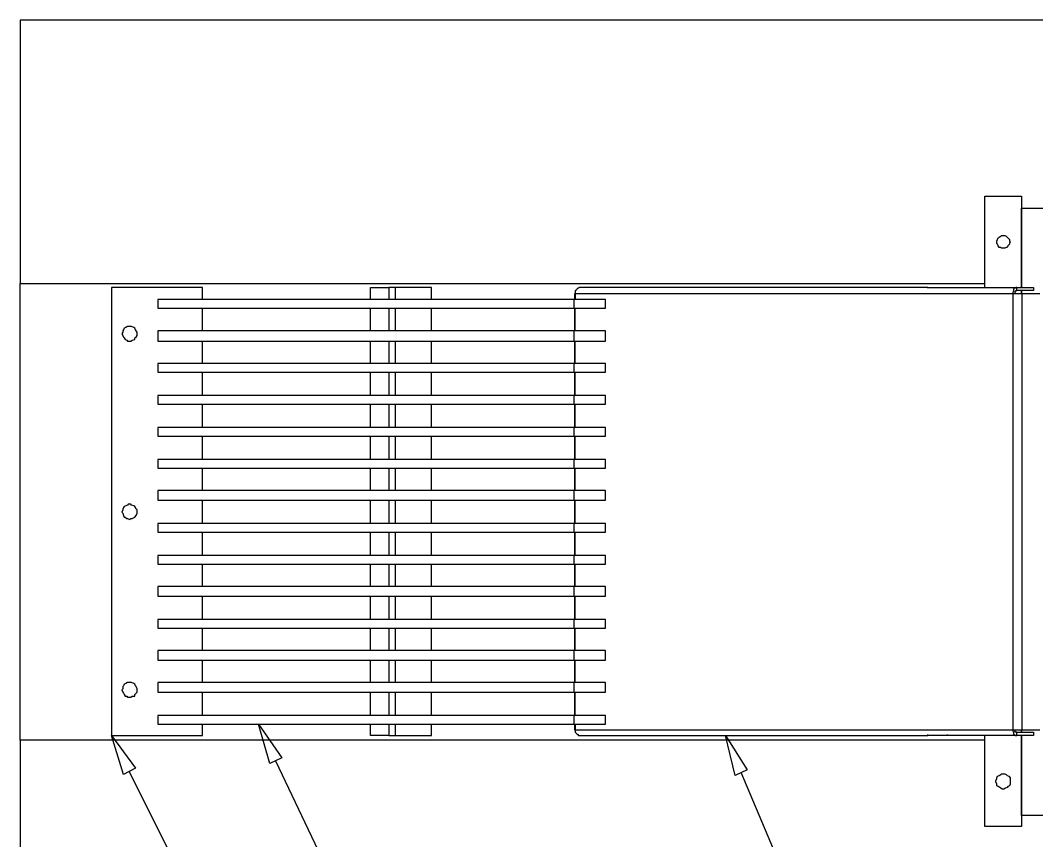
# Model space of a CAD drawing. Extents: x 0.2 to 11.6, y 0.3 to 16.2.
# Drawn here: x 2.112 to 4.23, y 12.216 to 13.925 of the extents above; entities that cross this region are included whole.
import ezdxf

# ---------------------------------------------------------------- set-up
doc = ezdxf.new("R2010")
doc.units = 0
doc.header["$MEASUREMENT"] = 0

msp = doc.modelspace()

# ---------------------------------------------------------------- linework, layer by layer
at = {"color": 0}
for p, q in [((5.34668, 13.925), (2.11165, 13.925)), ((2.11165, 13.925), (2.11165, 13.3767)), ((4.12169, 13.3683), (4.12169, 13.5583)), ((4.12169, 13.5583), (4.19835, 13.5583)), ((4.19835, 13.5583), (4.19835, 13.3683)), ((4.19835, 13.3683), (4.19835, 13.5333)), ((4.19835, 13.5333), (4.57835, 13.5333)), ((4.15001, 13.4717), (4.15169, 13.4733)), ((4.15169, 13.4733), (4.155, 13.475)), ((4.155, 13.475), (4.15668, 13.4767)), ((4.15668, 13.4767), (4.16168, 13.4767)), ((4.16168, 13.4767), (4.16336, 13.4767)), ((4.16168, 13.4767), (4.16168, 13.4767)), ((4.16336, 13.4767), (4.16667, 13.475)), ((4.16667, 13.475), (4.16835, 13.4733)), ((4.16835, 13.4733), (4.16997, 13.4717)), ((4.14665, 13.465), (4.14833, 13.4683)), ((4.14665, 13.4633), (4.14665, 13.465)), ((4.14665, 13.46), (4.14665, 13.4633)), ((4.14833, 13.4583), (4.14665, 13.46)), ((4.14833, 13.4683), (4.15001, 13.4717)), ((4.15001, 13.455), (4.14833, 13.4583)), ((4.15169, 13.4517), (4.15001, 13.455)), ((4.155, 13.4517), (4.15169, 13.4517)), ((4.15668, 13.45), (4.155, 13.4517)), ((4.16667, 13.4517), (4.16336, 13.45)), ((4.16835, 13.4517), (4.16667, 13.4517)), ((4.16997, 13.455), (4.16835, 13.4517)), ((4.16997, 13.4717), (4.17333, 13.4683)), ((4.17333, 13.4583), (4.16997, 13.455)), ((4.17333, 13.4683), (4.17333, 13.465)), ((4.17333, 13.465), (4.17503, 13.4633)), ((4.17503, 13.4633), (4.17333, 13.46)), ((4.17333, 13.46), (4.17333, 13.4583)), ((4.16168, 13.45), (4.15668, 13.45)), ((4.16336, 13.45), (4.16168, 13.45)), ((2.11165, 13.3767), (4.12169, 13.3767)), ((2.11165, 12.425), (2.11165, 13.3767)), ((2.49164, 13.3683), (2.30165, 13.3683)), ((2.30165, 13.3683), (2.30165, 12.435)), ((2.49164, 13.3433), (2.49164, 13.3683)), ((2.84169, 13.3433), (2.84169, 13.3683)), ((2.84169, 13.3683), (2.87999, 13.3683)), ((2.88167, 13.3683), (2.87999, 13.3683)), ((2.87999, 13.3683), (2.87999, 13.3433)), ((2.88336, 13.3683), (2.88167, 13.3683)), ((2.88499, 13.3683), (2.88336, 13.3683)), ((2.88667, 13.3683), (2.88499, 13.3683)), ((2.88835, 13.3683), (2.88667, 13.3683)), ((2.88997, 13.3683), (2.88835, 13.3683)), ((2.89333, 13.3683), (2.88997, 13.3683)), ((2.96832, 13.3683), (2.89333, 13.3683)), ((2.89333, 13.3433), (2.89333, 13.3683)), ((2.96832, 13.3433), (2.96832, 13.3683)), ((3.27669, 13.3683), (3.27501, 13.3666)), ((3.27832, 13.3683), (3.27669, 13.3683)), ((4.00331, 13.3683), (3.27832, 13.3683)), ((4.00331, 13.3666), (4.00331, 13.3683)), ((4.00331, 13.3683), (4.04335, 13.3683)), ((4.04335, 13.3683), (4.04497, 13.3683)), ((4.04335, 13.3683), (4.04335, 13.3666)), ((4.04497, 13.3683), (4.04665, 13.3683)), ((4.04665, 13.3683), (4.04833, 13.3683)), ((4.04833, 13.3683), (4.05003, 13.3683)), ((4.05003, 13.3683), (4.05165, 13.3683)), ((4.05165, 13.3683), (4.05333, 13.3683)), ((4.05333, 13.3683), (4.18832, 13.3683)), ((4.18668, 13.3683), (4.185, 13.3666)), ((4.18832, 13.3683), (4.18668, 13.3683)), ((4.18832, 13.3617), (4.18832, 13.3683)), ((4.18832, 13.3683), (4.22331, 13.3683)), ((4.22331, 13.3683), (4.22331, 13.3617)), ((3.26833, 13.355), (3.26665, 13.355)), ((3.26665, 13.355), (3.26665, 13.3433)), ((3.27001, 13.3617), (3.26833, 13.3617)), ((3.26833, 13.3617), (3.26833, 13.3583)), ((3.26833, 13.3583), (3.26833, 13.355)), ((4.18001, 13.355), (3.26833, 13.355)), ((3.26833, 13.355), (3.26833, 13.3433)), ((3.27165, 13.365), (3.27001, 13.3617)), ((3.27333, 13.3666), (3.27165, 13.365)), ((3.27501, 13.3666), (3.27333, 13.3666)), ((4.18164, 13.36), (4.18001, 13.3583)), ((4.18001, 13.3583), (4.18001, 13.3567)), ((4.18001, 13.3567), (4.18001, 13.355)), ((4.18164, 13.355), (4.18001, 13.355)), ((4.18001, 13.355), (4.18001, 12.4467)), ((4.18332, 13.3666), (4.18164, 13.365)), ((4.18164, 13.365), (4.18164, 13.3633)), ((4.18164, 13.3633), (4.18164, 13.3617)), ((4.18164, 13.3617), (4.18164, 13.36)), ((4.185, 13.355), (4.18164, 13.355)), ((4.185, 13.3666), (4.18332, 13.3666)), ((4.185, 13.3583), (4.185, 13.36)), ((4.185, 13.36), (4.18668, 13.36)), ((4.185, 13.3567), (4.185, 13.3583)), ((4.185, 13.355), (4.185, 13.3567)), ((4.18832, 13.355), (4.185, 13.355)), ((4.18668, 13.36), (4.18668, 13.3617)), ((4.18668, 13.3617), (4.18832, 13.3617)), ((4.22331, 13.3617), (4.18832, 13.3617)), ((4.19, 13.355), (4.18832, 13.355)), ((4.19336, 13.355), (4.19, 13.355)), ((4.19499, 13.355), (4.19336, 13.355)), ((4.19835, 13.355), (4.19499, 13.355)), ((4.19835, 13.355), (4.19835, 13.3617)), ((4.19835, 13.3617), (4.19835, 13.355)), ((4.19835, 13.355), (4.19835, 13.355)), ((4.19997, 13.355), (4.19835, 13.355)), ((4.19997, 12.4467), (4.19997, 13.355)), ((4.19997, 13.355), (4.19997, 13.355)), ((4.23665, 13.355), (4.19997, 13.355)), ((3.26497, 13.3433), (2.39833, 13.3433)), ((2.39833, 13.3433), (2.39833, 13.325)), ((2.39833, 13.325), (3.26497, 13.325)), ((2.49164, 13.2783), (2.49164, 13.325)), ((2.84169, 13.2783), (2.84169, 13.325)), ((2.87999, 13.325), (2.87999, 13.2783)), ((2.89333, 13.2783), (2.89333, 13.325)), ((2.96832, 13.2783), (2.96832, 13.325)), ((3.33165, 13.3433), (3.26497, 13.3433)), ((3.26497, 13.3433), (3.26497, 13.325)), ((3.26497, 13.325), (3.33165, 13.325)), ((3.26665, 13.325), (3.26665, 13.2783)), ((3.26833, 13.2783), (3.26833, 13.325)), ((3.33165, 13.325), (3.33165, 13.3433)), ((3.33165, 13.3433), (3.33165, 13.3433)), ((2.32835, 13.2833), (2.32667, 13.28)), ((2.33165, 13.285), (2.32835, 13.2833)), ((2.33501, 13.2867), (2.33165, 13.285)), ((2.33664, 13.2867), (2.33501, 13.2867)), ((2.34169, 13.2867), (2.33664, 13.2867)), ((2.34332, 13.2867), (2.34169, 13.2867)), ((2.34831, 13.285), (2.34332, 13.2867)), ((2.34999, 13.2833), (2.34831, 13.285)), ((2.35167, 13.28), (2.34999, 13.2833)), ((2.32497, 13.275), (2.32335, 13.2717)), ((2.32335, 13.2717), (2.32497, 13.2683)), ((2.32667, 13.28), (2.32497, 13.2783)), ((2.32497, 13.2783), (2.32497, 13.275)), ((2.32497, 13.2683), (2.32667, 13.265)), ((2.32667, 13.265), (2.32835, 13.2633)), ((2.32835, 13.2633), (2.33003, 13.26)), ((2.34999, 13.2633), (2.35335, 13.265)), ((2.34999, 13.26), (2.34999, 13.2633)), ((2.35335, 13.2783), (2.35167, 13.28)), ((2.35499, 13.275), (2.35335, 13.2783)), ((2.35335, 13.265), (2.35499, 13.2683)), ((2.35499, 13.2717), (2.35499, 13.275)), ((2.35499, 13.2683), (2.35499, 13.2717)), ((3.26497, 13.2783), (2.39833, 13.2783)), ((2.39833, 13.2783), (2.39833, 13.2567)), ((3.33165, 13.2783), (3.26497, 13.2783)), ((3.26497, 13.2783), (3.26497, 13.2567)), ((3.33165, 13.2567), (3.33165, 13.2783)), ((2.33003, 13.26), (2.33333, 13.2584)), ((2.33333, 13.2584), (2.33501, 13.2567)), ((2.33501, 13.2567), (2.34, 13.2567)), ((2.34, 13.2567), (2.34169, 13.2567)), ((2.34, 13.2567), (2.34, 13.2567)), ((2.34169, 13.2567), (2.345, 13.2584)), ((2.345, 13.2584), (2.34999, 13.26)), ((2.39833, 13.2567), (3.26497, 13.2567)), ((2.49164, 13.21), (2.49164, 13.2567)), ((2.84169, 13.21), (2.84169, 13.2567)), ((2.87999, 13.2567), (2.87999, 13.21)), ((2.89333, 13.21), (2.89333, 13.2567)), ((2.96832, 13.21), (2.96832, 13.2567)), ((3.26497, 13.2567), (3.33165, 13.2567)), ((3.26665, 13.2567), (3.26665, 13.21)), ((3.26833, 13.21), (3.26833, 13.2567)), ((3.33165, 13.2567), (3.33165, 13.2567)), ((3.26497, 13.21), (2.39833, 13.21)), ((2.39833, 13.21), (2.39833, 13.1917)), ((3.33165, 13.21), (3.26497, 13.21)), ((3.26497, 13.21), (3.26497, 13.1917)), ((3.33165, 13.1917), (3.33165, 13.21)), ((3.33165, 13.21), (3.33165, 13.21)), ((2.39833, 13.1917), (3.26497, 13.1917)), ((2.49164, 13.1433), (2.49164, 13.1917)), ((2.84169, 13.1433), (2.84169, 13.1917)), ((2.87999, 13.1917), (2.87999, 13.1433)), ((2.89333, 13.1433), (2.89333, 13.1917)), ((2.96832, 13.1433), (2.96832, 13.1917)), ((3.26497, 13.1917), (3.33165, 13.1917)), ((3.26665, 13.1917), (3.26665, 13.1433)), ((3.26833, 13.1433), (3.26833, 13.1917)), ((3.26497, 13.1433), (2.39833, 13.1433)), ((2.39833, 13.1433), (2.39833, 13.125)), ((3.33165, 13.1433), (3.26497, 13.1433)), ((3.26497, 13.1433), (3.26497, 13.125)), ((3.33165, 13.125), (3.33165, 13.1433)), ((3.33165, 13.1433), (3.33165, 13.1433)), ((2.39833, 13.125), (3.26497, 13.125)), ((2.49164, 13.0767), (2.49164, 13.125)), ((2.84169, 13.0767), (2.84169, 13.125)), ((2.87999, 13.125), (2.87999, 13.0767)), ((2.89333, 13.0767), (2.89333, 13.125)), ((2.96832, 13.0767), (2.96832, 13.125)), ((3.26497, 13.125), (3.33165, 13.125)), ((3.26665, 13.125), (3.26665, 13.0767)), ((3.26833, 13.0767), (3.26833, 13.125)), ((3.26497, 13.0767), (2.39833, 13.0767)), ((2.39833, 13.0767), (2.39833, 13.0583)), ((3.33165, 13.0767), (3.26497, 13.0767)), ((3.26497, 13.0767), (3.26497, 13.0583)), ((3.33165, 13.0583), (3.33165, 13.0767)), ((3.33165, 13.0767), (3.33165, 13.0767)), ((2.39833, 13.0583), (3.26497, 13.0583)), ((2.49164, 13.01), (2.49164, 13.0583)), ((2.84169, 13.01), (2.84169, 13.0583)), ((2.87999, 13.0583), (2.87999, 13.01)), ((2.89333, 13.01), (2.89333, 13.0583)), ((2.96832, 13.01), (2.96832, 13.0583)), ((3.26497, 13.0583), (3.33165, 13.0583)), ((3.26665, 13.0583), (3.26665, 13.01)), ((3.26833, 13.01), (3.26833, 13.0583)), ((3.26497, 13.01), (2.39833, 13.01)), ((2.39833, 13.01), (2.39833, 12.9916)), ((3.33165, 13.01), (3.26497, 13.01)), ((3.26497, 13.01), (3.26497, 12.9916)), ((3.33165, 12.9916), (3.33165, 13.01)), ((3.33165, 13.01), (3.33165, 13.01)), ((2.39833, 12.9916), (3.26497, 12.9916)), ((2.49164, 12.945), (2.49164, 12.9916)), ((2.84169, 12.945), (2.84169, 12.9916)), ((2.87999, 12.9916), (2.87999, 12.945)), ((2.89333, 12.945), (2.89333, 12.9916)), ((2.96832, 12.945), (2.96832, 12.9916)), ((3.26497, 12.9916), (3.33165, 12.9916)), ((3.26665, 12.9916), (3.26665, 12.945)), ((3.26833, 12.945), (3.26833, 12.9916)), ((3.26497, 12.945), (2.39833, 12.945)), ((2.39833, 12.945), (2.39833, 12.925)), ((3.33165, 12.945), (3.26497, 12.945)), ((3.26497, 12.945), (3.26497, 12.925)), ((3.33165, 12.925), (3.33165, 12.945)), ((3.33165, 12.945), (3.33165, 12.945)), ((2.39833, 12.925), (3.26497, 12.925)), ((2.49164, 12.8767), (2.49164, 12.925)), ((2.84169, 12.8767), (2.84169, 12.925)), ((2.87999, 12.925), (2.87999, 12.8767)), ((2.89333, 12.8767), (2.89333, 12.925)), ((2.96832, 12.8767), (2.96832, 12.925)), ((3.26497, 12.925), (3.33165, 12.925)), ((3.26665, 12.925), (3.26665, 12.8767)), ((3.26833, 12.8767), (3.26833, 12.925)), ((2.32497, 12.905), (2.32335, 12.9)), ((2.32667, 12.91), (2.32497, 12.9067)), ((2.32497, 12.9067), (2.32497, 12.905)), ((2.32835, 12.9117), (2.32667, 12.91)), ((2.33165, 12.9134), (2.32835, 12.9117)), ((2.33501, 12.915), (2.33165, 12.9134)), ((2.33664, 12.9167), (2.33501, 12.915)), ((2.34169, 12.9167), (2.33664, 12.9167)), ((2.34332, 12.915), (2.34169, 12.9167)), ((2.34831, 12.9134), (2.34332, 12.915)), ((2.34999, 12.9117), (2.34831, 12.9134)), ((2.35167, 12.91), (2.34999, 12.9117)), ((2.35335, 12.9067), (2.35167, 12.91)), ((2.35499, 12.905), (2.35335, 12.9067)), ((2.35499, 12.9), (2.35499, 12.905)), ((2.32335, 12.9), (2.32497, 12.8983)), ((2.32497, 12.8983), (2.32667, 12.8933)), ((2.32667, 12.8933), (2.32835, 12.89)), ((2.32835, 12.89), (2.33003, 12.89)), ((2.33003, 12.89), (2.33333, 12.8867)), ((2.33333, 12.8867), (2.33501, 12.8867)), ((2.33501, 12.8867), (2.34, 12.885)), ((2.34, 12.885), (2.34169, 12.8867)), ((2.34, 12.885), (2.34, 12.885)), ((2.34169, 12.8867), (2.345, 12.8867)), ((2.345, 12.8867), (2.34999, 12.89)), ((2.34999, 12.89), (2.35335, 12.8933)), ((2.35335, 12.8933), (2.35499, 12.8983)), ((2.35499, 12.8983), (2.35499, 12.9)), ((3.26497, 12.8767), (2.39833, 12.8767)), ((2.39833, 12.8767), (2.39833, 12.8583)), ((2.39833, 12.8583), (3.26497, 12.8583)), ((2.49164, 12.81), (2.49164, 12.8583)), ((2.84169, 12.81), (2.84169, 12.8583)), ((2.87999, 12.8583), (2.87999, 12.81)), ((2.89333, 12.81), (2.89333, 12.8583)), ((2.96832, 12.81), (2.96832, 12.8583)), ((3.33165, 12.8767), (3.26497, 12.8767)), ((3.26497, 12.8767), (3.26497, 12.8583)), ((3.26497, 12.8583), (3.33165, 12.8583)), ((3.26665, 12.8583), (3.26665, 12.81)), ((3.26833, 12.81), (3.26833, 12.8583)), ((3.33165, 12.8583), (3.33165, 12.8767)), ((3.33165, 12.8767), (3.33165, 12.8767)), ((3.26497, 12.81), (2.39833, 12.81)), ((2.39833, 12.81), (2.39833, 12.7917)), ((3.33165, 12.81), (3.26497, 12.81)), ((3.26497, 12.81), (3.26497, 12.7917)), ((3.33165, 12.7917), (3.33165, 12.81)), ((2.39833, 12.7917), (3.26497, 12.7917)), ((2.49164, 12.745), (2.49164, 12.7917)), ((2.84169, 12.745), (2.84169, 12.7917)), ((2.87999, 12.7917), (2.87999, 12.745)), ((2.89333, 12.745), (2.89333, 12.7917)), ((2.96832, 12.745), (2.96832, 12.7917)), ((3.26497, 12.7917), (3.33165, 12.7917)), ((3.26665, 12.7917), (3.26665, 12.745)), ((3.26833, 12.745), (3.26833, 12.7917)), ((3.33165, 12.7917), (3.33165, 12.7917)), ((3.26497, 12.745), (2.39833, 12.745)), ((2.39833, 12.745), (2.39833, 12.725)), ((3.33165, 12.745), (3.26497, 12.745)), ((3.26497, 12.745), (3.26497, 12.725)), ((3.33165, 12.725), (3.33165, 12.745)), ((3.33165, 12.745), (3.33165, 12.745)), ((2.39833, 12.725), (3.26497, 12.725)), ((2.49164, 12.6767), (2.49164, 12.725)), ((2.84169, 12.6767), (2.84169, 12.725)), ((2.87999, 12.725), (2.87999, 12.6767)), ((2.89333, 12.6767), (2.89333, 12.725)), ((2.96832, 12.6767), (2.96832, 12.725)), ((3.26497, 12.725), (3.33165, 12.725)), ((3.26665, 12.725), (3.26665, 12.6767)), ((3.26833, 12.6767), (3.26833, 12.725)), ((3.26497, 12.6767), (2.39833, 12.6767)), ((2.39833, 12.6767), (2.39833, 12.6583)), ((3.33165, 12.6767), (3.26497, 12.6767)), ((3.26497, 12.6767), (3.26497, 12.6583)), ((3.33165, 12.6583), (3.33165, 12.6767)), ((2.39833, 12.6583), (3.26497, 12.6583)), ((2.49164, 12.6117), (2.49164, 12.6583)), ((2.84169, 12.6117), (2.84169, 12.6583)), ((2.87999, 12.6583), (2.87999, 12.6117)), ((2.89333, 12.6117), (2.89333, 12.6583)), ((2.96832, 12.6117), (2.96832, 12.6583)), ((3.26497, 12.6583), (3.33165, 12.6583)), ((3.26665, 12.6583), (3.26665, 12.6117)), ((3.26833, 12.6117), (3.26833, 12.6583)), ((3.33165, 12.6583), (3.33165, 12.6583)), ((3.26497, 12.6117), (2.39833, 12.6117)), ((2.39833, 12.6117), (2.39833, 12.5917)), ((3.33165, 12.6117), (3.26497, 12.6117)), ((3.26497, 12.6117), (3.26497, 12.5917)), ((3.33165, 12.5917), (3.33165, 12.6117)), ((2.39833, 12.5917), (3.26497, 12.5917)), ((2.49164, 12.545), (2.49164, 12.5917)), ((2.84169, 12.545), (2.84169, 12.5917)), ((2.87999, 12.5917), (2.87999, 12.545)), ((2.89333, 12.545), (2.89333, 12.5917)), ((2.96832, 12.545), (2.96832, 12.5917)), ((3.26497, 12.5917), (3.33165, 12.5917)), ((3.26665, 12.5917), (3.26665, 12.545)), ((3.26833, 12.545), (3.26833, 12.5917)), ((3.33165, 12.5917), (3.33165, 12.5917)), ((2.32835, 12.5417), (2.32667, 12.5384)), ((2.33165, 12.5433), (2.32835, 12.5417)), ((2.33501, 12.545), (2.33165, 12.5433)), ((2.33664, 12.545), (2.33501, 12.545)), ((2.34169, 12.545), (2.33664, 12.545)), ((2.34332, 12.545), (2.34169, 12.545)), ((2.34831, 12.5433), (2.34332, 12.545)), ((2.34999, 12.5417), (2.34831, 12.5433)), ((2.35167, 12.5384), (2.34999, 12.5417)), ((3.26497, 12.545), (2.39833, 12.545)), ((2.39833, 12.545), (2.39833, 12.525)), ((3.33165, 12.545), (3.26497, 12.545)), ((3.26497, 12.545), (3.26497, 12.525)), ((3.33165, 12.525), (3.33165, 12.545)), ((3.33165, 12.545), (3.33165, 12.545)), ((2.32497, 12.5317), (2.32335, 12.53)), ((2.32335, 12.53), (2.32497, 12.525)), ((2.32667, 12.5384), (2.32497, 12.5367)), ((2.32497, 12.5367), (2.32497, 12.5317)), ((2.32497, 12.525), (2.32667, 12.5233)), ((2.32667, 12.5233), (2.32835, 12.52)), ((2.32835, 12.52), (2.33003, 12.5167)), ((2.34999, 12.52), (2.35335, 12.5233)), ((2.34999, 12.5167), (2.34999, 12.52)), ((2.35335, 12.5367), (2.35167, 12.5384)), ((2.35499, 12.5317), (2.35335, 12.5367)), ((2.35335, 12.5233), (2.35499, 12.525)), ((2.35499, 12.53), (2.35499, 12.5317)), ((2.35499, 12.525), (2.35499, 12.53)), ((2.39833, 12.525), (3.26497, 12.525)), ((2.49164, 12.4767), (2.49164, 12.525)), ((2.84169, 12.4767), (2.84169, 12.525)), ((2.87999, 12.525), (2.87999, 12.4767)), ((2.89333, 12.4767), (2.89333, 12.525)), ((2.96832, 12.4767), (2.96832, 12.525)), ((3.26497, 12.525), (3.33165, 12.525)), ((3.26665, 12.525), (3.26665, 12.4767)), ((3.26833, 12.4767), (3.26833, 12.525)), ((2.33003, 12.5167), (2.33333, 12.5167)), ((2.33333, 12.5167), (2.33501, 12.515)), ((2.33501, 12.515), (2.34, 12.515)), ((2.34, 12.515), (2.34169, 12.515)), ((2.34, 12.515), (2.34, 12.515)), ((2.34169, 12.515), (2.345, 12.5167)), ((2.345, 12.5167), (2.34999, 12.5167)), ((3.26497, 12.4767), (2.39833, 12.4767)), ((2.39833, 12.4767), (2.39833, 12.4583)), ((2.39833, 12.4583), (3.26497, 12.4583)), ((2.49164, 12.435), (2.49164, 12.4583)), ((2.63167, 12.3767), (2.60835, 12.4583)), ((2.60835, 12.4583), (2.65668, 12.3883)), ((2.84169, 12.435), (2.84169, 12.4583)), ((2.87999, 12.4583), (2.87999, 12.435)), ((2.89333, 12.435), (2.89333, 12.4583)), ((2.96832, 12.435), (2.96832, 12.4583)), ((3.33165, 12.4767), (3.26497, 12.4767)), ((3.26497, 12.4767), (3.26497, 12.4583)), ((3.26497, 12.4583), (3.33165, 12.4583)), ((3.26665, 12.4583), (3.26665, 12.4467)), ((3.26833, 12.4583), (3.26833, 12.4467)), ((3.33165, 12.4583), (3.33165, 12.4767)), ((3.33165, 12.4767), (3.33165, 12.4767)), ((2.30165, 12.435), (2.49164, 12.435)), ((2.32667, 12.3533), (2.30165, 12.435)), ((2.30165, 12.435), (2.35167, 12.3666)), ((2.87999, 12.435), (2.84169, 12.435)), ((2.87999, 12.435), (2.88167, 12.435)), ((2.88167, 12.435), (2.88336, 12.435)), ((2.88336, 12.435), (2.88499, 12.435)), ((2.88499, 12.435), (2.88667, 12.435)), ((2.88667, 12.435), (2.88835, 12.435)), ((2.88835, 12.435), (2.88997, 12.435)), ((2.88997, 12.435), (2.89333, 12.435)), ((2.89333, 12.435), (2.96832, 12.435)), ((3.26665, 12.4467), (3.26833, 12.4467)), ((3.26833, 12.4467), (4.18001, 12.4467)), ((3.26833, 12.4467), (3.26833, 12.4434)), ((3.26833, 12.4434), (3.26833, 12.4417)), ((3.26833, 12.4417), (3.27001, 12.44)), ((3.27001, 12.44), (3.27165, 12.4383)), ((3.27165, 12.4383), (3.27333, 12.4367)), ((3.27333, 12.4367), (3.27501, 12.435)), ((3.27501, 12.435), (3.27669, 12.435)), ((3.27669, 12.435), (3.27832, 12.435)), ((3.27832, 12.435), (4.00331, 12.435)), ((3.60167, 12.3517), (3.58165, 12.435)), ((3.58165, 12.435), (3.62668, 12.3633)), ((4.00331, 12.435), (4.00331, 12.4367)), ((4.04335, 12.435), (4.00331, 12.435)), ((4.04335, 12.4367), (4.04335, 12.435)), ((4.04497, 12.435), (4.04335, 12.435)), ((4.04665, 12.435), (4.04497, 12.435)), ((4.04833, 12.435), (4.04665, 12.435)), ((4.05003, 12.435), (4.04833, 12.435)), ((4.05165, 12.435), (4.05003, 12.435)), ((4.05333, 12.435), (4.05165, 12.435)), ((4.18832, 12.435), (4.05333, 12.435)), ((4.12169, 12.245), (4.12169, 12.435)), ((4.18001, 12.4467), (4.18001, 12.445)), ((4.18001, 12.4467), (4.18164, 12.4467)), ((4.18001, 12.445), (4.18001, 12.4434)), ((4.18001, 12.4434), (4.18164, 12.4434)), ((4.18164, 12.4467), (4.185, 12.4467)), ((4.18164, 12.4434), (4.18164, 12.4417)), ((4.18164, 12.4417), (4.18164, 12.44)), ((4.18164, 12.44), (4.18164, 12.4383)), ((4.18164, 12.4383), (4.18332, 12.4367)), ((4.18332, 12.4367), (4.185, 12.435)), ((4.185, 12.445), (4.185, 12.4467)), ((4.185, 12.4467), (4.18832, 12.4467)), ((4.185, 12.4434), (4.185, 12.445)), ((4.185, 12.4417), (4.185, 12.4434)), ((4.18668, 12.4417), (4.185, 12.4417)), ((4.185, 12.435), (4.18668, 12.435)), ((4.18832, 12.4417), (4.18668, 12.4417)), ((4.18668, 12.435), (4.18832, 12.435)), ((4.18832, 12.4467), (4.19, 12.4467)), ((4.18832, 12.435), (4.18832, 12.4417)), ((4.18832, 12.4417), (4.22331, 12.4417)), ((4.22331, 12.435), (4.18832, 12.435)), ((4.19, 12.4467), (4.19336, 12.4467)), ((4.19336, 12.4467), (4.19499, 12.4467)), ((4.19499, 12.4467), (4.19835, 12.4467)), ((4.19835, 12.4417), (4.19835, 12.4467)), ((4.19835, 12.4467), (4.19835, 12.4417)), ((4.19835, 12.4467), (4.19997, 12.4467)), ((4.19835, 12.4417), (4.19835, 12.4417)), ((4.19835, 12.2683), (4.19835, 12.435)), ((4.19835, 12.435), (4.19835, 12.245)), ((4.19997, 12.4467), (4.23665, 12.4467)), ((4.22331, 12.4417), (4.22331, 12.435)), ((4.12169, 12.425), (2.11165, 12.425)), ((2.11165, 12.425), (2.11165, 11.8767)), ((2.65668, 12.3883), (2.63167, 12.3767)), ((2.63167, 12.3767), (2.63167, 12.3767)), ((2.64333, 12.3817), (2.92165, 11.8)), ((2.35167, 12.3666), (2.32667, 12.3533)), ((2.32667, 12.3533), (2.32667, 12.3533)), ((2.33832, 12.36), (2.60835, 11.8184)), ((3.62668, 12.3633), (3.60167, 12.3517)), ((3.60167, 12.3517), (3.60167, 12.3517)), ((3.61333, 12.3583), (3.84332, 11.8133)), ((4.14665, 12.3467), (4.14833, 12.35)), ((4.14833, 12.35), (4.15169, 12.3517)), ((4.15169, 12.3517), (4.155, 12.3533)), ((4.155, 12.3533), (4.15668, 12.355)), ((4.15668, 12.355), (4.16168, 12.355)), ((4.16168, 12.355), (4.16336, 12.355)), ((4.16168, 12.355), (4.16168, 12.355)), ((4.16336, 12.355), (4.16667, 12.3533)), ((4.16667, 12.3533), (4.16835, 12.3517)), ((4.16835, 12.3517), (4.17165, 12.35)), ((4.17165, 12.35), (4.17503, 12.3467)), ((4.14501, 12.34), (4.14665, 12.345)), ((4.14501, 12.3383), (4.14501, 12.34)), ((4.14665, 12.3333), (4.14501, 12.3383)), ((4.14665, 12.345), (4.14665, 12.3467)), ((4.14665, 12.33), (4.14665, 12.3333)), ((4.15001, 12.3283), (4.14665, 12.33)), ((4.17333, 12.33), (4.16997, 12.3283)), ((4.17503, 12.3333), (4.17333, 12.33)), ((4.17503, 12.3467), (4.17503, 12.345)), ((4.17503, 12.345), (4.17503, 12.34)), ((4.17503, 12.34), (4.17503, 12.3383)), ((4.17503, 12.3383), (4.17503, 12.3333)), ((4.15332, 12.3267), (4.15001, 12.3283)), ((4.155, 12.325), (4.15332, 12.3267)), ((4.15831, 12.3233), (4.155, 12.325)), ((4.16168, 12.3233), (4.15831, 12.3233)), ((4.16499, 12.325), (4.16168, 12.3233)), ((4.16835, 12.3267), (4.16499, 12.325)), ((4.16997, 12.3283), (4.16835, 12.3267)), ((4.57835, 12.2683), (4.19835, 12.2683)), ((4.19835, 12.245), (4.12169, 12.245))]:
    msp.add_line(p, q, dxfattribs=at)

doc.saveas('drawing.dxf')
